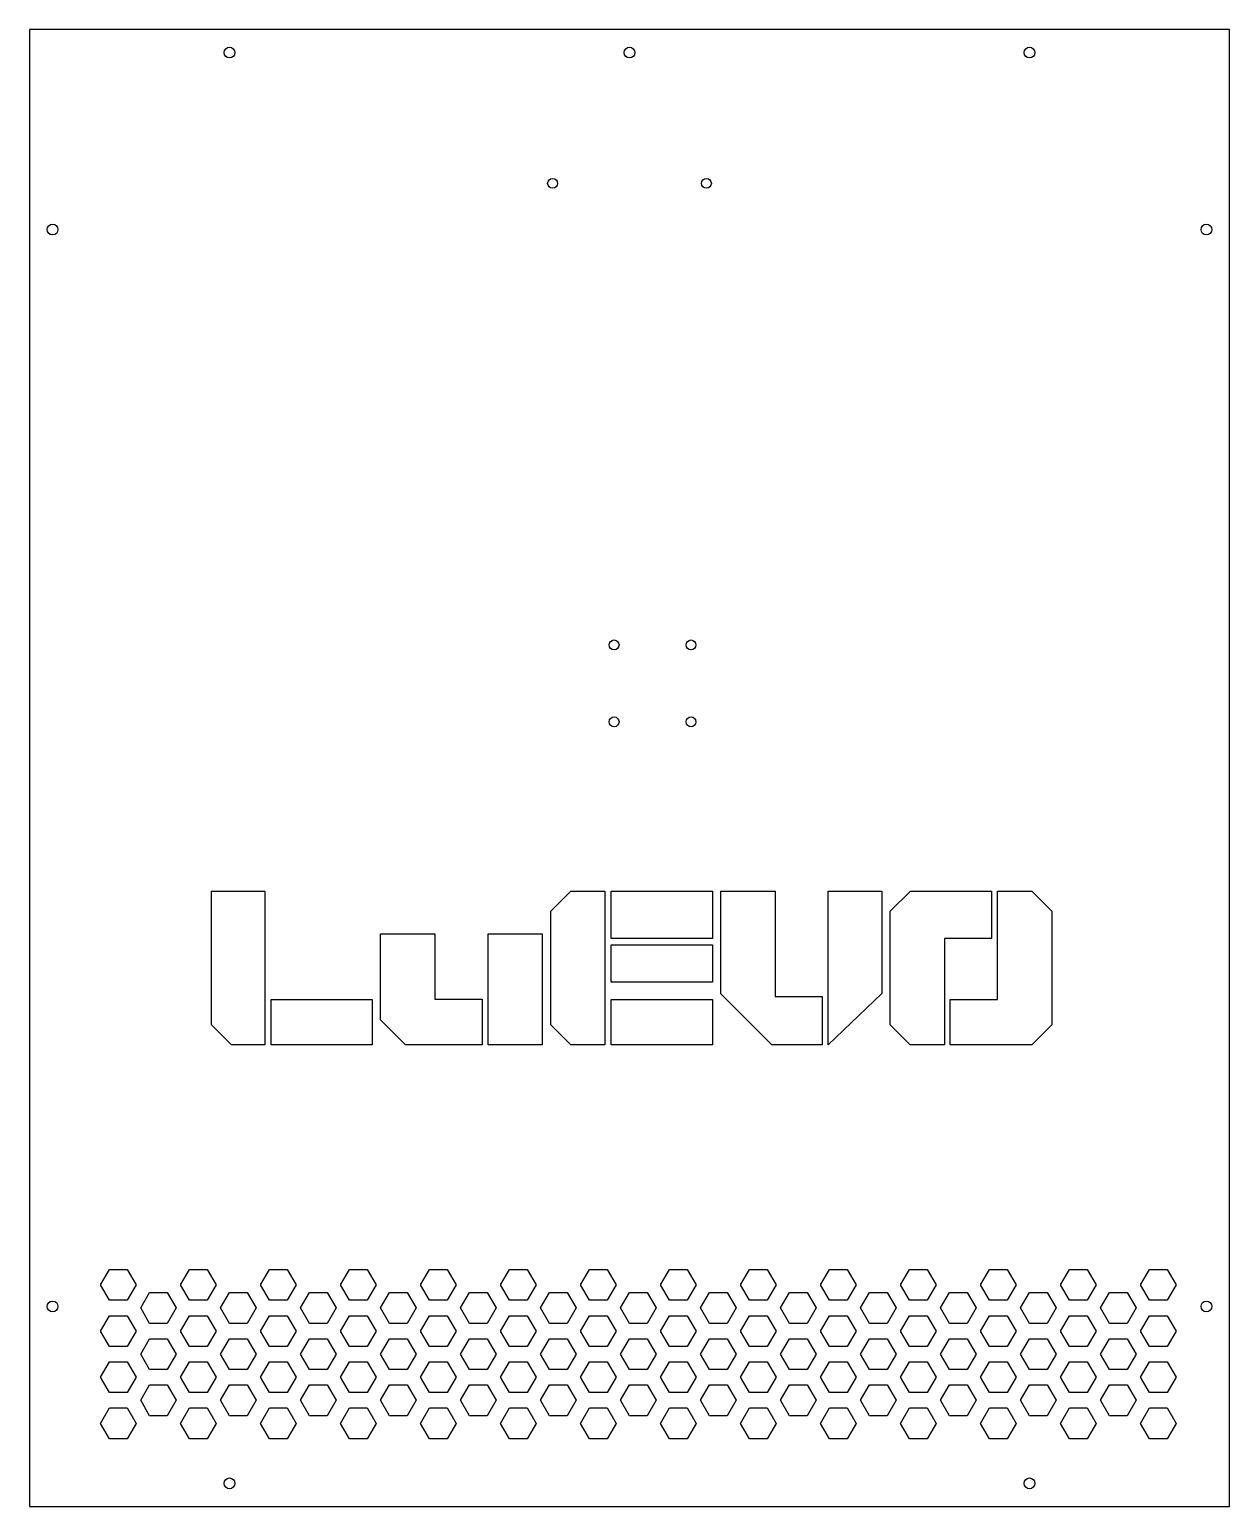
# Model space of a CAD drawing. Header units: millimetres. Extents: x -368 to 22, y 96 to 576.
import ezdxf

# ---------------------------------------------------------------- set-up
doc = ezdxf.new("R2010")
doc.units = ezdxf.units.MM

msp = doc.modelspace()

# ---------------------------------------------------------------- linework, layer by layer
for points in [[(22.49, 96.1), (22.49, 576.1), (-367.51, 576.1), (-367.51, 96.1)], [(-290.99, 246.12), (-301.91, 246.12), (-308.41, 252.62), (-308.41, 296.12), (-290.99, 296.12)], [(-180.53, 296.12), (-180.53, 246.12), (-191.59, 246.12), (-198.09, 252.62), (-198.09, 289.62), (-191.59, 296.12)], [(-145.55, 296.12), (-145.55, 280.68), (-178.5, 280.68), (-178.5, 296.12)], [(-109.84, 261.88), (-109.84, 246.08), (-126.2, 246.08), (-142.79, 262.66), (-142.79, 296.12), (-125.14, 296.12), (-125.14, 261.88)], [(-90.53, 262.76), (-107.9, 246.12), (-107.9, 296.12), (-90.53, 296.12)], [(-70.11, 280.68), (-70.11, 246.12), (-81.27, 246.12), (-87.76, 252.62), (-87.76, 289.62), (-81.22, 296.12), (-54.81, 296.12), (-54.81, 280.68)], [(-35.23, 289.58), (-35.23, 252.66), (-41.77, 246.12), (-68.27, 246.12), (-68.27, 260.91), (-52.88, 260.91), (-52.88, 296.12), (-41.77, 296.12)], [(-220.44, 260.96), (-220.44, 246.17), (-245.32, 246.17), (-253.39, 254.23), (-253.39, 282.2), (-235.74, 282.2), (-235.74, 260.96)], [(-200.85, 282.2), (-200.85, 246.17), (-218.5, 246.17), (-218.5, 282.2)], [(-145.55, 278.66), (-145.55, 266.54), (-178.5, 266.54), (-178.5, 278.66)], [(-256.15, 246.12), (-288.96, 246.12), (-288.96, 260.91), (-256.15, 260.91)], [(-145.55, 260.91), (-145.55, 246.12), (-178.5, 246.12), (-178.5, 260.91)], [(-332.85, 168.1), (-335.73, 163.1), (-341.51, 163.1), (-344.4, 168.1), (-341.51, 173.1), (-335.73, 173.1)], [(-306.85, 168.1), (-309.73, 163.1), (-315.51, 163.1), (-318.4, 168.1), (-315.51, 173.1), (-309.73, 173.1)], [(-280.85, 168.1), (-283.73, 163.1), (-289.51, 163.1), (-292.4, 168.1), (-289.51, 173.1), (-283.73, 173.1)], [(-254.85, 168.1), (-257.73, 163.1), (-263.51, 163.1), (-266.4, 168.1), (-263.51, 173.1), (-257.73, 173.1)], [(-228.85, 168.1), (-231.73, 163.1), (-237.51, 163.1), (-240.4, 168.1), (-237.51, 173.1), (-231.73, 173.1)], [(-202.85, 168.1), (-205.73, 163.1), (-211.51, 163.1), (-214.4, 168.1), (-211.51, 173.1), (-205.73, 173.1)], [(-176.85, 168.1), (-179.73, 163.1), (-185.51, 163.1), (-188.4, 168.1), (-185.51, 173.1), (-179.73, 173.1)], [(-150.85, 168.1), (-153.73, 163.1), (-159.51, 163.1), (-162.4, 168.1), (-159.51, 173.1), (-153.73, 173.1)], [(-124.85, 168.1), (-127.73, 163.1), (-133.51, 163.1), (-136.4, 168.1), (-133.51, 173.1), (-127.73, 173.1)], [(-98.85, 168.1), (-101.73, 163.1), (-107.51, 163.1), (-110.4, 168.1), (-107.51, 173.1), (-101.73, 173.1)], [(-72.85, 168.1), (-75.73, 163.1), (-81.51, 163.1), (-84.4, 168.1), (-81.51, 173.1), (-75.73, 173.1)], [(-46.85, 168.1), (-49.73, 163.1), (-55.51, 163.1), (-58.4, 168.1), (-55.51, 173.1), (-49.73, 173.1)], [(-20.85, 168.1), (-23.73, 163.1), (-29.51, 163.1), (-32.4, 168.1), (-29.51, 173.1), (-23.73, 173.1)], [(2.27, 163.1), (-3.51, 163.1), (-6.4, 168.1), (-3.51, 173.1), (2.27, 173.1), (5.15, 168.1)], [(-331.39, 160.6), (-328.5, 165.6), (-322.73, 165.6), (-319.84, 160.6), (-322.73, 155.6), (-328.5, 155.6)], [(-305.39, 160.6), (-302.5, 165.6), (-296.73, 165.6), (-293.84, 160.6), (-296.73, 155.6), (-302.5, 155.6)], [(-279.39, 160.6), (-276.5, 165.6), (-270.73, 165.6), (-267.84, 160.6), (-270.73, 155.6), (-276.5, 155.6)], [(-253.39, 160.6), (-250.5, 165.6), (-244.73, 165.6), (-241.84, 160.6), (-244.73, 155.6), (-250.5, 155.6)], [(-227.39, 160.6), (-224.5, 165.6), (-218.73, 165.6), (-215.84, 160.6), (-218.73, 155.6), (-224.5, 155.6)], [(-201.39, 160.6), (-198.5, 165.6), (-192.73, 165.6), (-189.84, 160.6), (-192.73, 155.6), (-198.5, 155.6)], [(-175.39, 160.6), (-172.5, 165.6), (-166.73, 165.6), (-163.84, 160.6), (-166.73, 155.6), (-172.5, 155.6)], [(-149.39, 160.6), (-146.5, 165.6), (-140.73, 165.6), (-137.84, 160.6), (-140.73, 155.6), (-146.5, 155.6)], [(-123.39, 160.6), (-120.5, 165.6), (-114.73, 165.6), (-111.84, 160.6), (-114.73, 155.6), (-120.5, 155.6)], [(-97.39, 160.6), (-94.5, 165.6), (-88.73, 165.6), (-85.84, 160.6), (-88.73, 155.6), (-94.5, 155.6)], [(-71.39, 160.6), (-68.5, 165.6), (-62.73, 165.6), (-59.84, 160.6), (-62.73, 155.6), (-68.5, 155.6)], [(-45.39, 160.6), (-42.5, 165.6), (-36.73, 165.6), (-33.84, 160.6), (-36.73, 155.6), (-42.5, 155.6)], [(-10.73, 155.6), (-16.5, 155.6), (-19.39, 160.6), (-16.5, 165.6), (-10.73, 165.6), (-7.84, 160.6)], [(-341.51, 158.1), (-335.73, 158.1), (-332.85, 153.1), (-335.73, 148.1), (-341.51, 148.1), (-344.4, 153.1)], [(-315.51, 158.1), (-309.73, 158.1), (-306.85, 153.1), (-309.73, 148.1), (-315.51, 148.1), (-318.4, 153.1)], [(-289.51, 158.1), (-283.73, 158.1), (-280.85, 153.1), (-283.73, 148.1), (-289.51, 148.1), (-292.4, 153.1)], [(-263.51, 158.1), (-257.73, 158.1), (-254.85, 153.1), (-257.73, 148.1), (-263.51, 148.1), (-266.4, 153.1)], [(-237.51, 158.1), (-231.73, 158.1), (-228.85, 153.1), (-231.73, 148.1), (-237.51, 148.1), (-240.4, 153.1)], [(-211.51, 158.1), (-205.73, 158.1), (-202.85, 153.1), (-205.73, 148.1), (-211.51, 148.1), (-214.4, 153.1)], [(-185.51, 158.1), (-179.73, 158.1), (-176.85, 153.1), (-179.73, 148.1), (-185.51, 148.1), (-188.4, 153.1)], [(-159.51, 158.1), (-153.73, 158.1), (-150.85, 153.1), (-153.73, 148.1), (-159.51, 148.1), (-162.4, 153.1)], [(-133.51, 158.1), (-127.73, 158.1), (-124.85, 153.1), (-127.73, 148.1), (-133.51, 148.1), (-136.4, 153.1)], [(-107.51, 158.1), (-101.73, 158.1), (-98.85, 153.1), (-101.73, 148.1), (-107.51, 148.1), (-110.4, 153.1)], [(-81.51, 158.1), (-75.73, 158.1), (-72.85, 153.1), (-75.73, 148.1), (-81.51, 148.1), (-84.4, 153.1)], [(-55.51, 158.1), (-49.73, 158.1), (-46.85, 153.1), (-49.73, 148.1), (-55.51, 148.1), (-58.4, 153.1)], [(-29.51, 158.1), (-23.73, 158.1), (-20.85, 153.1), (-23.73, 148.1), (-29.51, 148.1), (-32.4, 153.1)], [(2.27, 148.1), (-3.51, 148.1), (-6.4, 153.1), (-3.51, 158.1), (2.27, 158.1), (5.15, 153.1)], [(-328.5, 140.6), (-331.39, 145.6), (-328.5, 150.6), (-322.73, 150.6), (-319.84, 145.6), (-322.73, 140.6)], [(-302.5, 140.6), (-305.39, 145.6), (-302.5, 150.6), (-296.73, 150.6), (-293.84, 145.6), (-296.73, 140.6)], [(-276.5, 140.6), (-279.39, 145.6), (-276.5, 150.6), (-270.73, 150.6), (-267.84, 145.6), (-270.73, 140.6)], [(-250.5, 140.6), (-253.39, 145.6), (-250.5, 150.6), (-244.73, 150.6), (-241.84, 145.6), (-244.73, 140.6)], [(-224.5, 140.6), (-227.39, 145.6), (-224.5, 150.6), (-218.73, 150.6), (-215.84, 145.6), (-218.73, 140.6)], [(-198.5, 140.6), (-201.39, 145.6), (-198.5, 150.6), (-192.73, 150.6), (-189.84, 145.6), (-192.73, 140.6)], [(-172.5, 140.6), (-175.39, 145.6), (-172.5, 150.6), (-166.73, 150.6), (-163.84, 145.6), (-166.73, 140.6)], [(-146.5, 140.6), (-149.39, 145.6), (-146.5, 150.6), (-140.73, 150.6), (-137.84, 145.6), (-140.73, 140.6)], [(-120.5, 140.6), (-123.39, 145.6), (-120.5, 150.6), (-114.73, 150.6), (-111.84, 145.6), (-114.73, 140.6)], [(-94.5, 140.6), (-97.39, 145.6), (-94.5, 150.6), (-88.73, 150.6), (-85.84, 145.6), (-88.73, 140.6)], [(-68.5, 140.6), (-71.39, 145.6), (-68.5, 150.6), (-62.73, 150.6), (-59.84, 145.6), (-62.73, 140.6)], [(-42.5, 140.6), (-45.39, 145.6), (-42.5, 150.6), (-36.73, 150.6), (-33.84, 145.6), (-36.73, 140.6)], [(-10.73, 140.6), (-16.5, 140.6), (-19.39, 145.6), (-16.5, 150.6), (-10.73, 150.6), (-7.84, 145.6)], [(-335.73, 143.1), (-332.85, 138.1), (-335.73, 133.1), (-341.51, 133.1), (-344.4, 138.1), (-341.51, 143.1)], [(-309.73, 143.1), (-306.85, 138.1), (-309.73, 133.1), (-315.51, 133.1), (-318.4, 138.1), (-315.51, 143.1)], [(-283.73, 143.1), (-280.85, 138.1), (-283.73, 133.1), (-289.51, 133.1), (-292.4, 138.1), (-289.51, 143.1)], [(-257.73, 143.1), (-254.85, 138.1), (-257.73, 133.1), (-263.51, 133.1), (-266.4, 138.1), (-263.51, 143.1)], [(-231.73, 143.1), (-228.85, 138.1), (-231.73, 133.1), (-237.51, 133.1), (-240.4, 138.1), (-237.51, 143.1)], [(-205.73, 143.1), (-202.85, 138.1), (-205.73, 133.1), (-211.51, 133.1), (-214.4, 138.1), (-211.51, 143.1)], [(-179.73, 143.1), (-176.85, 138.1), (-179.73, 133.1), (-185.51, 133.1), (-188.4, 138.1), (-185.51, 143.1)], [(-153.73, 143.1), (-150.85, 138.1), (-153.73, 133.1), (-159.51, 133.1), (-162.4, 138.1), (-159.51, 143.1)], [(-127.73, 143.1), (-124.85, 138.1), (-127.73, 133.1), (-133.51, 133.1), (-136.4, 138.1), (-133.51, 143.1)], [(-101.73, 143.1), (-98.85, 138.1), (-101.73, 133.1), (-107.51, 133.1), (-110.4, 138.1), (-107.51, 143.1)], [(-75.73, 143.1), (-72.85, 138.1), (-75.73, 133.1), (-81.51, 133.1), (-84.4, 138.1), (-81.51, 143.1)], [(-49.73, 143.1), (-46.85, 138.1), (-49.73, 133.1), (-55.51, 133.1), (-58.4, 138.1), (-55.51, 143.1)], [(-23.73, 143.1), (-20.85, 138.1), (-23.73, 133.1), (-29.51, 133.1), (-32.4, 138.1), (-29.51, 143.1)], [(-3.51, 143.1), (2.27, 143.1), (5.15, 138.1), (2.27, 133.1), (-3.51, 133.1), (-6.4, 138.1)], [(-331.39, 130.6), (-328.5, 135.6), (-322.73, 135.6), (-319.84, 130.6), (-322.73, 125.6), (-328.5, 125.6)], [(-305.39, 130.6), (-302.5, 135.6), (-296.73, 135.6), (-293.84, 130.6), (-296.73, 125.6), (-302.5, 125.6)], [(-279.39, 130.6), (-276.5, 135.6), (-270.73, 135.6), (-267.84, 130.6), (-270.73, 125.6), (-276.5, 125.6)], [(-253.39, 130.6), (-250.5, 135.6), (-244.73, 135.6), (-241.84, 130.6), (-244.73, 125.6), (-250.5, 125.6)], [(-227.39, 130.6), (-224.5, 135.6), (-218.73, 135.6), (-215.84, 130.6), (-218.73, 125.6), (-224.5, 125.6)], [(-201.39, 130.6), (-198.5, 135.6), (-192.73, 135.6), (-189.84, 130.6), (-192.73, 125.6), (-198.5, 125.6)], [(-175.39, 130.6), (-172.5, 135.6), (-166.73, 135.6), (-163.84, 130.6), (-166.73, 125.6), (-172.5, 125.6)], [(-149.39, 130.6), (-146.5, 135.6), (-140.73, 135.6), (-137.84, 130.6), (-140.73, 125.6), (-146.5, 125.6)], [(-123.39, 130.6), (-120.5, 135.6), (-114.73, 135.6), (-111.84, 130.6), (-114.73, 125.6), (-120.5, 125.6)], [(-97.39, 130.6), (-94.5, 135.6), (-88.73, 135.6), (-85.84, 130.6), (-88.73, 125.6), (-94.5, 125.6)], [(-71.39, 130.6), (-68.5, 135.6), (-62.73, 135.6), (-59.84, 130.6), (-62.73, 125.6), (-68.5, 125.6)], [(-45.39, 130.6), (-42.5, 135.6), (-36.73, 135.6), (-33.84, 130.6), (-36.73, 125.6), (-42.5, 125.6)], [(-19.39, 130.6), (-16.5, 135.6), (-10.73, 135.6), (-7.84, 130.6), (-10.73, 125.6), (-16.5, 125.6)], [(-341.51, 128.1), (-335.73, 128.1), (-332.85, 123.1), (-335.73, 118.1), (-341.51, 118.1), (-344.4, 123.1)], [(-315.51, 128.1), (-309.73, 128.1), (-306.85, 123.1), (-309.73, 118.1), (-315.51, 118.1), (-318.4, 123.1)], [(-289.51, 128.1), (-283.73, 128.1), (-280.85, 123.1), (-283.73, 118.1), (-289.51, 118.1), (-292.4, 123.1)], [(-263.51, 128.1), (-257.73, 128.1), (-254.85, 123.1), (-257.73, 118.1), (-263.51, 118.1), (-266.4, 123.1)], [(-237.51, 128.1), (-231.73, 128.1), (-228.85, 123.1), (-231.73, 118.1), (-237.51, 118.1), (-240.4, 123.1)], [(-211.51, 128.1), (-205.73, 128.1), (-202.85, 123.1), (-205.73, 118.1), (-211.51, 118.1), (-214.4, 123.1)], [(-185.51, 128.1), (-179.73, 128.1), (-176.85, 123.1), (-179.73, 118.1), (-185.51, 118.1), (-188.4, 123.1)], [(-159.51, 128.1), (-153.73, 128.1), (-150.85, 123.1), (-153.73, 118.1), (-159.51, 118.1), (-162.4, 123.1)], [(-133.51, 128.1), (-127.73, 128.1), (-124.85, 123.1), (-127.73, 118.1), (-133.51, 118.1), (-136.4, 123.1)], [(-107.51, 128.1), (-101.73, 128.1), (-98.85, 123.1), (-101.73, 118.1), (-107.51, 118.1), (-110.4, 123.1)], [(-81.51, 128.1), (-75.73, 128.1), (-72.85, 123.1), (-75.73, 118.1), (-81.51, 118.1), (-84.4, 123.1)], [(-55.51, 128.1), (-49.73, 128.1), (-46.85, 123.1), (-49.73, 118.1), (-55.51, 118.1), (-58.4, 123.1)], [(-29.51, 128.1), (-23.73, 128.1), (-20.85, 123.1), (-23.73, 118.1), (-29.51, 118.1), (-32.4, 123.1)], [(-3.51, 128.1), (2.27, 128.1), (5.15, 123.1), (2.27, 118.1), (-3.51, 118.1), (-6.4, 123.1)]]:
    msp.add_lwpolyline(points, close=True)
for centre, radius in [((-302.51, 568.6), 1.75), ((-172.51, 568.6), 1.75), ((-42.51, 568.6), 1.75), ((-197.51, 526.1), 1.6), ((-147.51, 526.1), 1.6), ((-360.01, 511.1), 1.75), ((14.99, 511.1), 1.75), ((-177.51, 376.1), 1.6), ((-152.51, 376.1), 1.6), ((-177.51, 351.1), 1.6), ((-152.51, 351.1), 1.6), ((-360.01, 161.1), 1.75), ((14.99, 161.1), 1.75), ((-302.51, 103.6), 1.75), ((-42.51, 103.6), 1.75)]:
    msp.add_circle(centre, radius)

doc.saveas('drawing.dxf')
